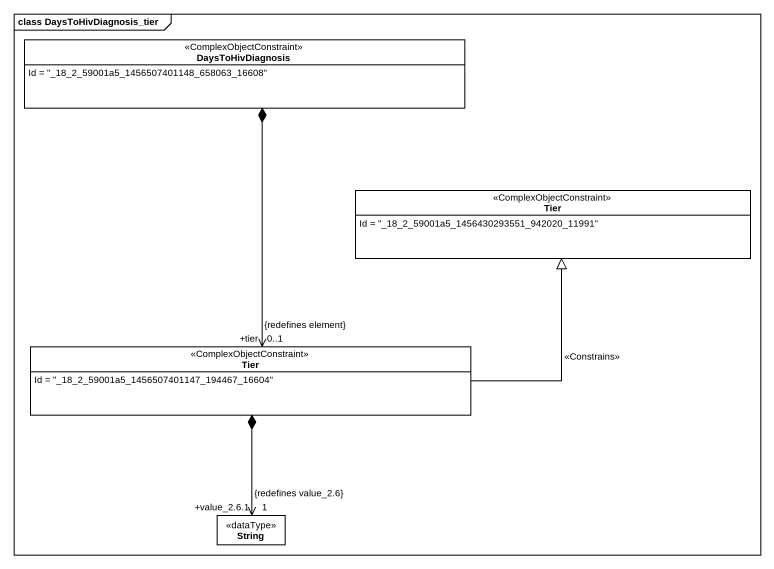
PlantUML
@startuml
mainframe class DaysToHivDiagnosis_tier
hide circle
hide empty members
class DaysToHivDiagnosis <<ComplexObjectConstraint>> {
  Id = "_18_2_59001a5_1456507401148_658063_16608"
}
class Tier <<ComplexObjectConstraint>> {
  Id = "_18_2_59001a5_1456430293551_942020_11991"
}
class "Tier" as Tier_2 <<ComplexObjectConstraint>> {
  Id = "_18_2_59001a5_1456507401147_194467_16604"
}
class String <<dataType>>
DaysToHivDiagnosis *--> "+tier\n0..1\n{redefines element}" Tier_2
Tier_2 -right-|> Tier : <<Constrains>>
Tier_2 *--> "+value_2.6.1\n1\n{redefines value_2.6}" String
@enduml
